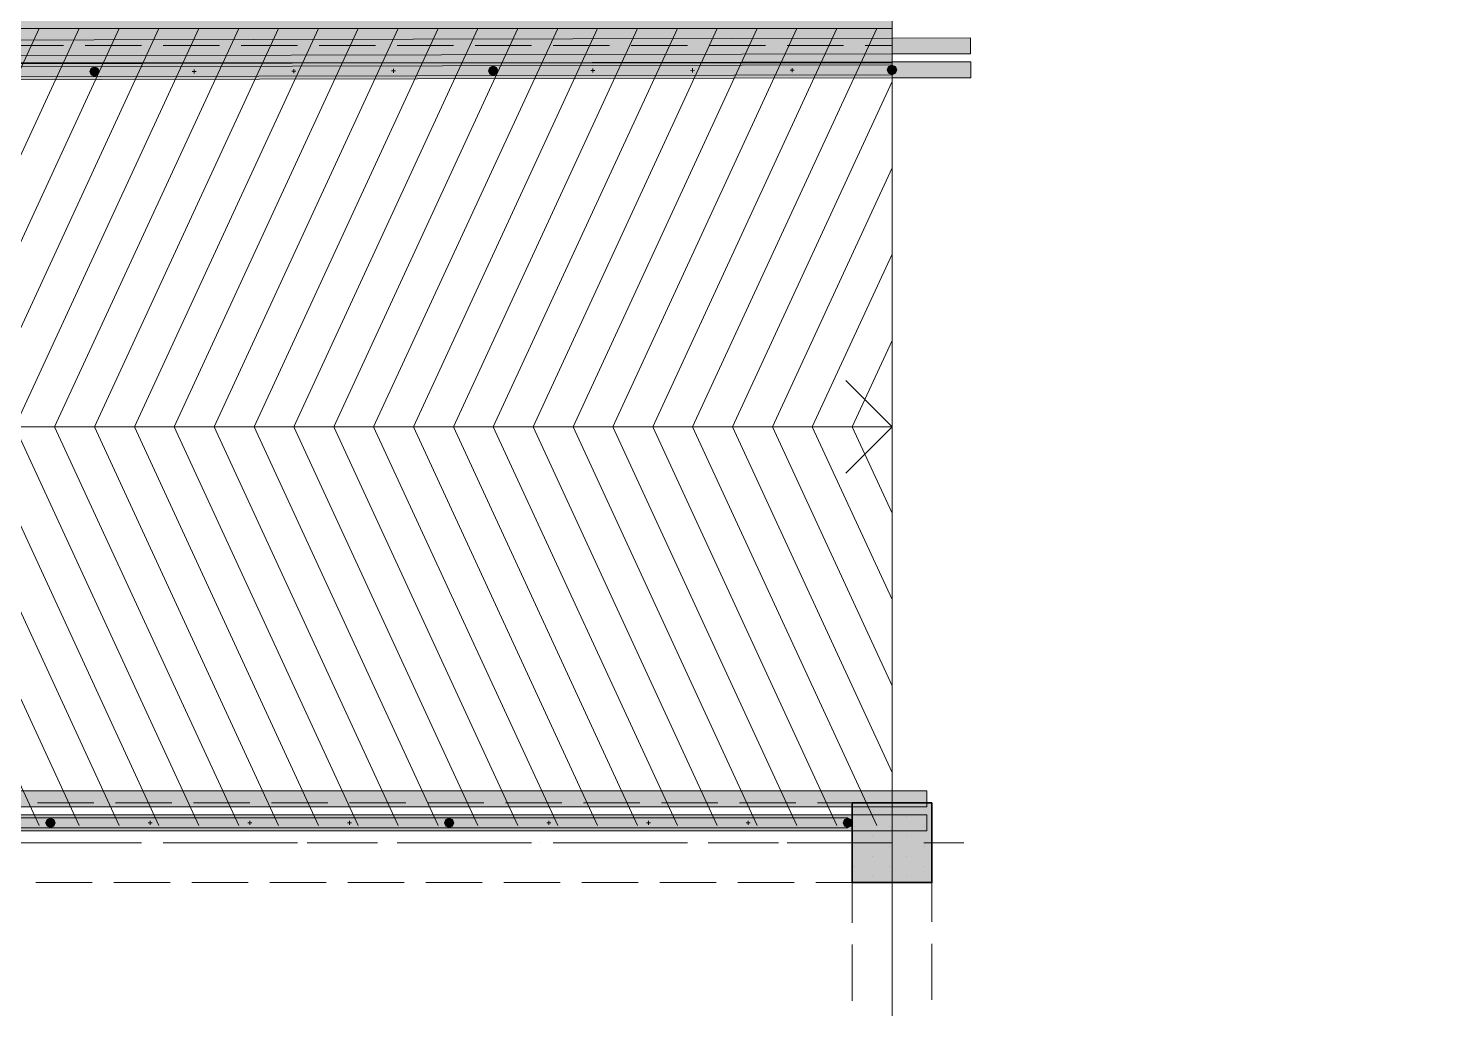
# Model space of a CAD drawing. Header units: inches. Extents: x 206002 to 410047, y 60394 to 83306.
# Drawn here: x 235411 to 238982, y 76783 to 79249 of the extents above; entities that cross this region are included whole.
import ezdxf

# ---------------------------------------------------------------- set-up
doc = ezdxf.new("R2010")
doc.units = ezdxf.units.IN
doc.header["$MEASUREMENT"] = 0
doc.layers.add('PDF_Shell - Roof', color=7, linetype='Continuous')
doc.layers.add('PDF_Structural - Bearing', color=7, linetype='Continuous')

msp = doc.modelspace()

# ---------------------------------------------------------------- hatches: boundary and pattern name
at = {"layer": 'PDF_Structural - Bearing', "true_color": 0xffffff, "transparency": 33554559}
for points in [[(235576.9, 79152.5), (235568.4, 79148.9), (235564.9, 79140.4), (235568.5, 79131.9), (235577, 79128.4), (235585.4, 79131.9), (235588.9, 79140.4), (235585.4, 79148.9)], [(235576.9, 79152.5), (235568.4, 79148.9), (235564.9, 79140.4), (235568.5, 79131.9), (235577, 79128.4), (235585.4, 79131.9), (235588.9, 79140.4), (235585.4, 79148.9)], [(236579.5, 79154.6), (236571, 79151.1), (236567.5, 79142.5), (236571.1, 79134), (236579.6, 79130.5), (236588.1, 79134.1), (236591.6, 79142.6), (236588.1, 79151.1)], [(236579.5, 79154.6), (236571, 79151.1), (236567.5, 79142.5), (236571.1, 79134), (236579.6, 79130.5), (236588.1, 79134.1), (236591.6, 79142.6), (236588.1, 79151.1)], [(237582.2, 79156.7), (237573.7, 79153.2), (237570.1, 79144.7), (237573.8, 79136.2), (237582.3, 79132.7), (237590.7, 79136.2), (237594.2, 79144.7), (237590.7, 79153.2)], [(237582.2, 79156.7), (237573.7, 79153.2), (237570.1, 79144.7), (237573.8, 79136.2), (237582.3, 79132.7), (237590.7, 79136.2), (237594.2, 79144.7), (237590.7, 79153.2)], [(235466.1, 77262.7), (235457.6, 77259.2), (235454.1, 77250.7), (235457.6, 77242.2), (235466.1, 77238.6), (235474.5, 77242.2), (235478.1, 77250.7), (235474.5, 77259.2)], [(236468.7, 77262.7), (236460.2, 77259.2), (236456.7, 77250.7), (236460.2, 77242.2), (236468.7, 77238.6), (236477.2, 77242.2), (236480.8, 77250.7), (236477.2, 77259.2)], [(237471.4, 77262.7), (237462.9, 77259.2), (237459.4, 77250.7), (237462.9, 77242.2), (237471.4, 77238.6), (237479.8, 77242.2), (237483.4, 77250.7), (237479.8, 77259.2)]]:
    msp.add_hatch(color=7, dxfattribs=at).paths.add_polyline_path(points)

# ---------------------------------------------------------------- linework, layer by layer
at = {"layer": 'PDF_Shell - Roof', "lineweight": 13}
for points in [[(230813.4, 81167.7), (230848.1, 81167.7), (237582.3, 81167.7), (237582.3, 79162.5), (230848.1, 79162.5), (230813.4, 79162.5)], [(235357.2, 79205.8), (235498.7, 79205.8)], [(235553.3, 79205.8), (235694.8, 79205.8)], [(235749.5, 79205.8), (235890.9, 79205.8)], [(235945.6, 79205.8), (236087, 79205.8)], [(236141.7, 79205.8), (236283.2, 79205.8)], [(236337.8, 79205.8), (236479.3, 79205.8)], [(236533.9, 79205.8), (236675.5, 79205.8)], [(236730.1, 79205.8), (236871.6, 79205.8)], [(236926.2, 79205.8), (237067.7, 79205.8)], [(237122.4, 79205.8), (237263.8, 79205.8)], [(237318.5, 79205.8), (237460, 79205.8)], [(237514.6, 79205.8), (237582.3, 79205.8), (237582.3, 79113.1)], [(237582.3, 79058.4), (237582.3, 78916.9)], [(237582.3, 78862.3), (237582.3, 78720.8)], [(237582.3, 78666.2), (237582.3, 78524.7)], [(237582.3, 78470), (237582.3, 78328.6)], [(237582.3, 78273.9), (237582.3, 78132.4)], [(237582.3, 78077.8), (237582.3, 77936.3)], [(237582.3, 77881.7), (237582.3, 77740.2)], [(237582.3, 77685.5), (237582.3, 77544.1)], [(237582.3, 77489.4), (237582.3, 77347.9)], [(237582.3, 77293.3), (237582.3, 77200.5), (237514.6, 77200.5)], [(235498.7, 77200.5), (235357.2, 77200.5)], [(235694.8, 77200.5), (235553.3, 77200.5)], [(235890.9, 77200.5), (235749.5, 77200.5)], [(236087, 77200.5), (235945.6, 77200.5)], [(236283.2, 77200.5), (236141.7, 77200.5)], [(236479.3, 77200.5), (236337.8, 77200.5)], [(236675.5, 77200.5), (236533.9, 77200.5)], [(236871.6, 77200.5), (236730.1, 77200.5)], [(237067.7, 77200.5), (236926.2, 77200.5)], [(237263.8, 77200.5), (237122.4, 77200.5)], [(237460, 77200.5), (237318.5, 77200.5)]]:
    msp.add_lwpolyline(points, dxfattribs=at)
at = {"layer": 'PDF_Shell - Roof', "color": 7, "lineweight": 0, "true_color": 0xffffff, "transparency": 33554559}
msp.add_solid([(230848.1, 79162.5), (230848.1, 81167.7), (237582.3, 79162.5), (237582.3, 81167.7)], dxfattribs=at)
at = {"layer": 'PDF_Structural - Bearing', "lineweight": 18}
for points in [[(271070.4, 74292.9), (240590.2, 74292.9), (240590.2, 81254.4), (237582.3, 81254.4), (237582.3, 74292.9), (207102.1, 74292.9), (207102.1, 65369.4), (216627.1, 65369.4), (216627.1, 63865.4), (261745.9, 63865.4), (261745.9, 65369.4), (271070.4, 65369.4)], [(237582.1, 79224.9), (230761.9, 79210.3), (230785.2, 79170.3), (237582.1, 79184.8), (237780, 79185.2), (237779.9, 79225.3)], [(237582.1, 79224.9), (230761.9, 79210.3), (230785.2, 79170.3), (237582.1, 79184.8), (237780, 79185.2), (237779.9, 79225.3)], [(237582.2, 79164.8), (230796.8, 79150.2), (230820.1, 79110.2), (237582.3, 79124.7), (237780.2, 79125.1), (237780.1, 79165.2)], [(237582.2, 79164.8), (230796.8, 79150.2), (230820.1, 79110.2), (237582.3, 79124.7), (237780.2, 79125.1), (237780.1, 79165.2)], [(237471.4, 77330.9), (229652.6, 77330.9), (229675.8, 77290.8), (237471.4, 77290.8), (237669.9, 77290.8), (237669.9, 77330.9)], [(237471.4, 77270.7), (229687.3, 77270.7), (229710.5, 77230.6), (237471.4, 77230.6), (237669.9, 77230.6), (237669.9, 77270.7)]]:
    msp.add_lwpolyline(points, close=True, dxfattribs=at)
at = {"layer": 'PDF_Structural - Bearing', "lineweight": 13}
for points in [[(237582.3, 80652.9), (237582.3, 79249.2), (228174.3, 79249.2), (237582.3, 79249.2), (237582.3, 77845.5)], [(228174.3, 80251.8), (227422.3, 80251.8), (227422.3, 78246.5), (228174.3, 78246.5), (237582.3, 78246.5), (237465.8, 78363.1)], [(237582.3, 78246.5), (237465.8, 78129.9)], [(235711.8, 77250.7), (235721.8, 77250.7)], [(235716.8, 77245.7), (235716.8, 77255.7)], [(235962.4, 77250.7), (235972.4, 77250.7)], [(235967.4, 77245.7), (235967.4, 77255.7)], [(236213.1, 77250.7), (236223.1, 77250.7)], [(236218.1, 77245.7), (236218.1, 77255.7)], [(236714.4, 77250.7), (236724.4, 77250.7)], [(236719.4, 77245.7), (236719.4, 77255.7)], [(236965.1, 77250.7), (236975.1, 77250.7)], [(236970.1, 77245.7), (236970.1, 77255.7)], [(237215.7, 77250.7), (237225.7, 77250.7)], [(237220.7, 77245.7), (237220.7, 77255.7)]]:
    msp.add_lwpolyline(points, dxfattribs=at)
at = {"layer": 'PDF_Structural - Bearing', "lineweight": 18}
for points in [[(235438.2, 77243.9), (234975.4, 78246.5), (235438.2, 79249.1)], [(235538.5, 77243.9), (235075.7, 78246.5), (235538.5, 79249.1)], [(235638.8, 77243.9), (235175.9, 78246.5), (235638.8, 79249.1)], [(235739, 77243.9), (235276.2, 78246.5), (235739, 79249.1)], [(235839.3, 77243.9), (235376.5, 78246.5), (235839.3, 79249.1)], [(235939.6, 77243.9), (235476.7, 78246.5), (235939.6, 79249.1)], [(236039.8, 77243.9), (235577, 78246.5), (236039.8, 79249.1)], [(236140.1, 77243.9), (235677.3, 78246.5), (236140.1, 79249.1)], [(236240.3, 77243.9), (235777.5, 78246.5), (236240.3, 79249.1)], [(236340.6, 77243.9), (235877.8, 78246.5), (236340.6, 79249.1)], [(236440.9, 77243.9), (235978.1, 78246.5), (236440.9, 79249.1)], [(236541.1, 77243.9), (236078.3, 78246.5), (236541.1, 79249.1)], [(236641.4, 77243.9), (236178.6, 78246.5), (236641.4, 79249.1)], [(236741.7, 77243.9), (236278.8, 78246.5), (236741.7, 79249.1)], [(236841.9, 77243.9), (236379.1, 78246.5), (236841.9, 79249.1)], [(236942.2, 77243.9), (236479.4, 78246.5), (236942.2, 79249.1)], [(237042.5, 77243.9), (236579.6, 78246.5), (237042.5, 79249.1)], [(237142.7, 77243.9), (236679.9, 78246.5), (237142.7, 79249.1)], [(237243, 77243.9), (236780.2, 78246.5), (237243, 79249.1)], [(237343.2, 77243.9), (236880.4, 78246.5), (237343.2, 79249.1)], [(237443.5, 77243.9), (236980.7, 78246.5), (237443.5, 79249.1)], [(237543.8, 77243.9), (237081, 78246.5), (237543.8, 79249.1)], [(237582.3, 77377.6), (237181.2, 78246.5), (237582.3, 79115.5)], [(237582.3, 77594.8), (237281.5, 78246.5), (237582.3, 78898.2)], [(237582.3, 77812.1), (237381.7, 78246.5), (237582.3, 78681)], [(237582.3, 78029.3), (237482, 78246.5), (237582.3, 78463.8)], [(235575.2, 77300.8), (235433.7, 77300.8)], [(235771.3, 77300.8), (235629.8, 77300.8)], [(235967.4, 77300.8), (235826, 77300.8)], [(236163.5, 77300.8), (236022.1, 77300.8)], [(236359.7, 77300.8), (236218.2, 77300.8)], [(236555.8, 77300.8), (236414.3, 77300.8)], [(236751.9, 77300.8), (236610.4, 77300.8)], [(236948.1, 77300.8), (236806.5, 77300.8)], [(237144.2, 77300.8), (237002.7, 77300.8)], [(237340.3, 77300.8), (237198.9, 77300.8)], [(237536.5, 77300.8), (237395, 77300.8)], [(237682.5, 77197.2), (237682.5, 77300.8), (237591.1, 77300.8)], [(237682.5, 77001.1), (237682.5, 77142.6)], [(235570.8, 77100.3), (235429.3, 77100.3)], [(235766.9, 77100.3), (235625.4, 77100.3)], [(235963, 77100.3), (235821.5, 77100.3)], [(236159.1, 77100.3), (236017.7, 77100.3)], [(236355.2, 77100.3), (236213.8, 77100.3)], [(236551.4, 77100.3), (236409.9, 77100.3)], [(236747.6, 77100.3), (236606, 77100.3)], [(236943.7, 77100.3), (236802.2, 77100.3)], [(237139.8, 77100.3), (236998.3, 77100.3)], [(237335.9, 77100.3), (237194.5, 77100.3)], [(237482, 76998.9), (237482, 77100.3), (237390.6, 77100.3)], [(237482, 76802.7), (237482, 76944.2)], [(237682.5, 76804.9), (237682.5, 76946.4)]]:
    msp.add_lwpolyline(points, dxfattribs=at)
at = {"layer": 'PDF_Structural - Bearing', "lineweight": 13}
for points in [[(237582.2, 79157.2), (230801.1, 79142.7), (230815.7, 79117.7), (237582.3, 79132.2)], [(237582.2, 79157.2), (230801.1, 79142.7), (230815.7, 79117.7), (237582.3, 79132.2)], [(235576.9, 79152.5), (235568.4, 79148.9), (235564.9, 79140.4), (235568.5, 79131.9), (235577, 79128.4), (235585.4, 79131.9), (235588.9, 79140.4), (235585.4, 79148.9)], [(235576.9, 79152.5), (235568.4, 79148.9), (235564.9, 79140.4), (235568.5, 79131.9), (235577, 79128.4), (235585.4, 79131.9), (235588.9, 79140.4), (235585.4, 79148.9)], [(235832.6, 79141), (235822.5, 79140.9)], [(235827.6, 79146), (235827.6, 79135.9)], [(236083.2, 79141.5), (236073.2, 79141.5)], [(236078.2, 79146.5), (236078.2, 79136.5)], [(236333.9, 79142), (236323.9, 79142)], [(236328.9, 79147), (236328.9, 79137)], [(236579.5, 79154.6), (236571, 79151.1), (236567.5, 79142.5), (236571.1, 79134), (236579.6, 79130.5), (236588.1, 79134.1), (236591.6, 79142.6), (236588.1, 79151.1)], [(236579.5, 79154.6), (236571, 79151.1), (236567.5, 79142.5), (236571.1, 79134), (236579.6, 79130.5), (236588.1, 79134.1), (236591.6, 79142.6), (236588.1, 79151.1)], [(236835.2, 79143.1), (236825.2, 79143.1)], [(236830.2, 79148.1), (236830.2, 79138.1)], [(237085.9, 79143.7), (237075.8, 79143.6)], [(237080.9, 79148.7), (237080.9, 79138.6)], [(237336.5, 79144.2), (237326.5, 79144.2)], [(237331.5, 79149.2), (237331.5, 79139.2)], [(237582.2, 79156.7), (237573.7, 79153.2), (237570.1, 79144.7), (237573.8, 79136.2), (237582.3, 79132.7), (237590.7, 79136.2), (237594.2, 79144.7), (237590.7, 79153.2)], [(237582.2, 79156.7), (237573.7, 79153.2), (237570.1, 79144.7), (237573.8, 79136.2), (237582.3, 79132.7), (237590.7, 79136.2), (237594.2, 79144.7), (237590.7, 79153.2)], [(229706.1, 77238.1), (237471.4, 77238.1), (237471.4, 77263.2), (229691.6, 77263.2)], [(235466.1, 77262.7), (235457.6, 77259.2), (235454.1, 77250.7), (235457.6, 77242.2), (235466.1, 77238.6), (235474.5, 77242.2), (235478.1, 77250.7), (235474.5, 77259.2)], [(236468.7, 77262.7), (236460.2, 77259.2), (236456.7, 77250.7), (236460.2, 77242.2), (236468.7, 77238.6), (236477.2, 77242.2), (236480.8, 77250.7), (236477.2, 77259.2)], [(237471.4, 77262.7), (237462.9, 77259.2), (237459.4, 77250.7), (237462.9, 77242.2), (237471.4, 77238.6), (237479.8, 77242.2), (237483.4, 77250.7), (237479.8, 77259.2)]]:
    msp.add_lwpolyline(points, close=True, dxfattribs=at)
at = {"layer": 'PDF_Structural - Bearing', "lineweight": 0}
for points in [[(237582.3, 77280.7), (237582.3, 77381)], [(237502.1, 77200.5), (237401.8, 77200.5)], [(237582.3, 77200.5), (237582.3, 77200.5)], [(237662.5, 77200.5), (237762.8, 77200.5)], [(237582.3, 77120.3), (237582.3, 77020.1)]]:
    msp.add_lwpolyline(points, dxfattribs=at)
at = {"layer": 'PDF_Structural - Bearing', "lineweight": 35}
msp.add_lwpolyline([(237682.5, 77300.8), (237682.5, 77100.3), (237482, 77100.3), (237482, 77300.8)], close=True, dxfattribs=at)
at = {"layer": 'PDF_Structural - Bearing', "lineweight": 15}
for points in [[(237489.1, 77291.7), (237489.1, 77291.7)], [(237576, 77291.7), (237576, 77291.7)], [(237662.8, 77291.7), (237662.8, 77291.7)], [(237532.5, 77266.6), (237532.5, 77266.6)], [(237619.4, 77266.6), (237619.4, 77266.6)], [(237489.1, 77241.6), (237489.1, 77241.6)], [(237532.5, 77216.5), (237532.5, 77216.5)], [(237576, 77241.6), (237576, 77241.6)], [(237619.4, 77216.5), (237619.4, 77216.5)], [(237662.8, 77241.6), (237662.8, 77241.6)], [(237489.1, 77191.4), (237489.1, 77191.4)], [(237576, 77191.4), (237576, 77191.4)], [(237662.8, 77191.4), (237662.8, 77191.4)], [(237489.1, 77141.3), (237489.1, 77141.3)], [(237532.5, 77166.4), (237532.5, 77166.4)], [(237576, 77141.3), (237576, 77141.3)], [(237619.4, 77166.4), (237619.4, 77166.4)], [(237662.8, 77141.3), (237662.8, 77141.3)], [(237532.5, 77116.2), (237532.5, 77116.2)], [(237619.4, 77116.2), (237619.4, 77116.2)]]:
    msp.add_lwpolyline(points, dxfattribs=at)
at = {"layer": 'PDF_Structural - Bearing', "lineweight": 20}
for points in [[(235616.7, 77200.5), (235439.8, 77200.5)], [(235687.5, 77200.5), (235687.5, 77200.5)], [(235952.8, 77200.5), (235775.9, 77200.5)], [(236023.5, 77200.5), (236023.5, 77200.5)], [(236288.8, 77200.5), (236111.9, 77200.5)], [(236359.6, 77200.5), (236359.6, 77200.5)], [(236624.8, 77200.5), (236447.9, 77200.5)], [(236695.5, 77200.5), (236695.5, 77200.5)], [(236960.8, 77200.5), (236784, 77200.5)], [(237031.5, 77200.5), (237031.5, 77200.5)], [(237296.8, 77200.5), (237120, 77200.5)], [(237367.6, 77200.5), (237367.6, 77200.5)], [(237582.3, 77049.5), (237582.3, 77200.5), (237456, 77200.5)], [(237582.3, 76784.2), (237582.3, 76961.1)]]:
    msp.add_lwpolyline(points, dxfattribs=at)
at = {"layer": 'PDF_Structural - Bearing', "color": 7, "lineweight": 0, "true_color": 0xffffff, "transparency": 33554559}
for points in [[(228334.5, 79248.4), (228334.8, 79208.3), (237583.2, 79333.8), (237583.5, 79293.7)], [(237582.1, 79184.8), (237582.1, 79224.9), (230785.2, 79170.3), (230761.9, 79210.3)], [(237582.1, 79184.8), (237582.1, 79224.9), (230785.2, 79170.3), (230761.9, 79210.3)], [(237582.1, 79224.9), (237582.1, 79184.8), (237779.9, 79225.3), (237780, 79185.2)], [(237582.1, 79224.9), (237582.1, 79184.8), (237779.9, 79225.3), (237780, 79185.2)], [(237582.2, 79164.8), (230796.8, 79150.2), (237582.3, 79124.7), (230820.1, 79110.2)], [(237582.2, 79164.8), (230796.8, 79150.2), (237582.3, 79124.7), (230820.1, 79110.2)], [(237582.2, 79157.2), (230801.1, 79142.7), (237582.3, 79132.2), (230815.7, 79117.7)], [(237582.2, 79157.2), (230801.1, 79142.7), (237582.3, 79132.2), (230815.7, 79117.7)], [(237582.2, 79164.8), (237582.3, 79124.7), (237780.1, 79165.2), (237780.1, 79125.1)], [(237582.2, 79164.8), (237582.3, 79124.7), (237780.1, 79165.2), (237780.1, 79125.1)], [(229675.8, 77290.8), (237471.4, 77290.8), (229652.6, 77330.9), (237471.4, 77330.9)], [(237471.4, 77330.9), (237471.4, 77290.8), (237669.9, 77330.9), (237669.9, 77290.8)], [(237682.5, 77300.8), (237682.5, 77100.3), (237482, 77300.8), (237482, 77100.3)], [(229710.5, 77230.6), (237471.4, 77230.6), (229687.3, 77270.7), (237471.4, 77270.7)], [(229706.1, 77238.1), (237471.4, 77238.1), (229691.6, 77263.2), (237471.4, 77263.2)], [(237471.4, 77270.7), (237471.4, 77230.6), (237669.9, 77270.7), (237669.9, 77230.6)]]:
    msp.add_solid(points, dxfattribs=at)

doc.saveas('drawing.dxf')
